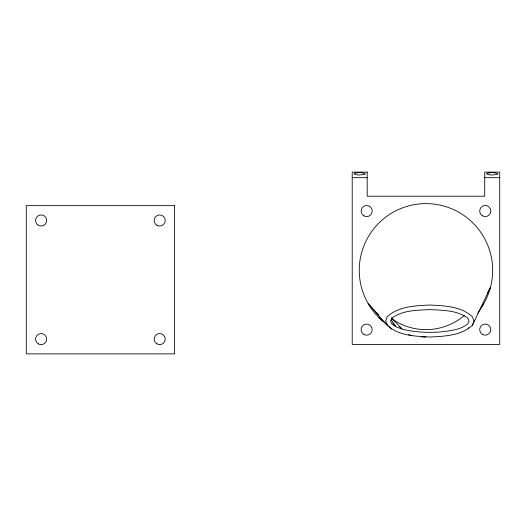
<?xml version="1.0" encoding="UTF-8"?>
<svg xmlns="http://www.w3.org/2000/svg" width="526" height="526" viewBox="0 0 526 526"><rect width="100%" height="100%" fill="white"/><g stroke="black" fill="none" stroke-linecap="round" stroke-linejoin="round"><path stroke-width="0.79" d="M472.479 325.16L473.985 321.011L472.479 316.869C461.269 306.224 444.398 305.784 429.814 305.008C415.224 305.784 398.353 306.224 387.143 316.869L385.643 321.011L387.143 325.16C398.353 335.805 415.224 336.245 429.814 337.021C444.398 336.245 461.269 335.805 472.479 325.16L490.383 287.584L487.306 293.298M468.068 329.02L468.909 327.645M477.799 313.259L483.723 303.673M352.21 177.676L367.201 177.676M484.709 177.676L499.7 177.676M378.792 317.487L391.561 329.02L389.891 327.211M399.648 326.817L402.048 329.059C414.396 332.314 427.283 332.8 439.973 332.011C449.467 330.801 459.954 330.144 467.739 323.95L469.074 320.998L467.739 318.052C456.969 310.123 442.609 310.287 429.814 309.604C417.013 310.287 402.653 310.123 391.883 318.052L390.548 320.998L391.883 323.95L395.808 326.699L402.048 329.059L391.41 317.776M378.759 315.14L368.187 303.673L387.143 325.16M385.992 322.984L387.11 324.194M392.777 322.879L395.808 326.699L391.285 319.861M382.862 321.235A66.703 66.703 0 0 1 373.526 229.086A66.703 66.703 0 0 1 465.286 216.442A66.703 66.703 0 0 1 481.205 307.69M425.955 337.021A66.703 66.703 0 0 1 421.214 336.857M410.984 335.318A66.703 66.703 0 0 1 408.689 334.753M464.287 315.554A59.293 59.293 0 0 1 391.508 318.578M355.773 172.922L354.892 173.185A5.832 1.315 0 0 0 354.34 174.159L358.265 175.066L364.518 174.468A5.832 1.315 0 0 0 365.077 173.495L361.145 172.587L355.773 172.922M488.273 172.922L487.392 173.185A5.832 1.315 0 0 0 486.839 174.159L490.765 175.066L497.017 174.468A5.832 1.315 0 0 0 497.576 173.495L493.644 172.587L488.273 172.922M367.201 172.12L352.21 172.12L352.21 344.431L499.7 344.431L499.7 172.12L484.709 172.12L484.709 196.205L367.201 196.205L367.201 172.12M174.527 205.653L26.3 205.653L26.3 353.88L174.527 353.88L174.527 205.653M363.854 334.457A5.556 5.556 0 0 0 372.191 329.644A5.556 5.556 0 0 0 363.854 324.831A5.556 5.556 0 0 0 363.854 334.457M482.467 334.424A5.556 5.556 0 0 0 490.804 329.611A5.556 5.556 0 0 0 482.467 324.798A5.556 5.556 0 0 0 482.467 334.424M482.467 215.844A5.556 5.556 0 0 0 490.804 211.031A5.556 5.556 0 0 0 482.467 206.212A5.556 5.556 0 0 0 482.467 215.844M363.887 215.844A5.556 5.556 0 0 0 372.224 211.031A5.556 5.556 0 0 0 363.887 206.212A5.556 5.556 0 0 0 363.887 215.844M156.926 343.873A5.556 5.556 0 0 0 165.263 339.06A5.556 5.556 0 0 0 156.926 334.247A5.556 5.556 0 0 0 156.926 343.873M37.195 224.405A5.556 5.556 0 0 0 46.492 221.913A5.556 5.556 0 0 0 39.687 215.108A5.556 5.556 0 0 0 37.195 224.405M38.313 343.905A5.556 5.556 0 0 0 46.65 339.092A5.556 5.556 0 0 0 38.313 334.28A5.556 5.556 0 0 0 38.313 343.905M156.926 225.292A5.556 5.556 0 0 0 165.263 220.473A5.556 5.556 0 0 0 156.926 215.66A5.556 5.556 0 0 0 156.926 225.292"/></g></svg>
